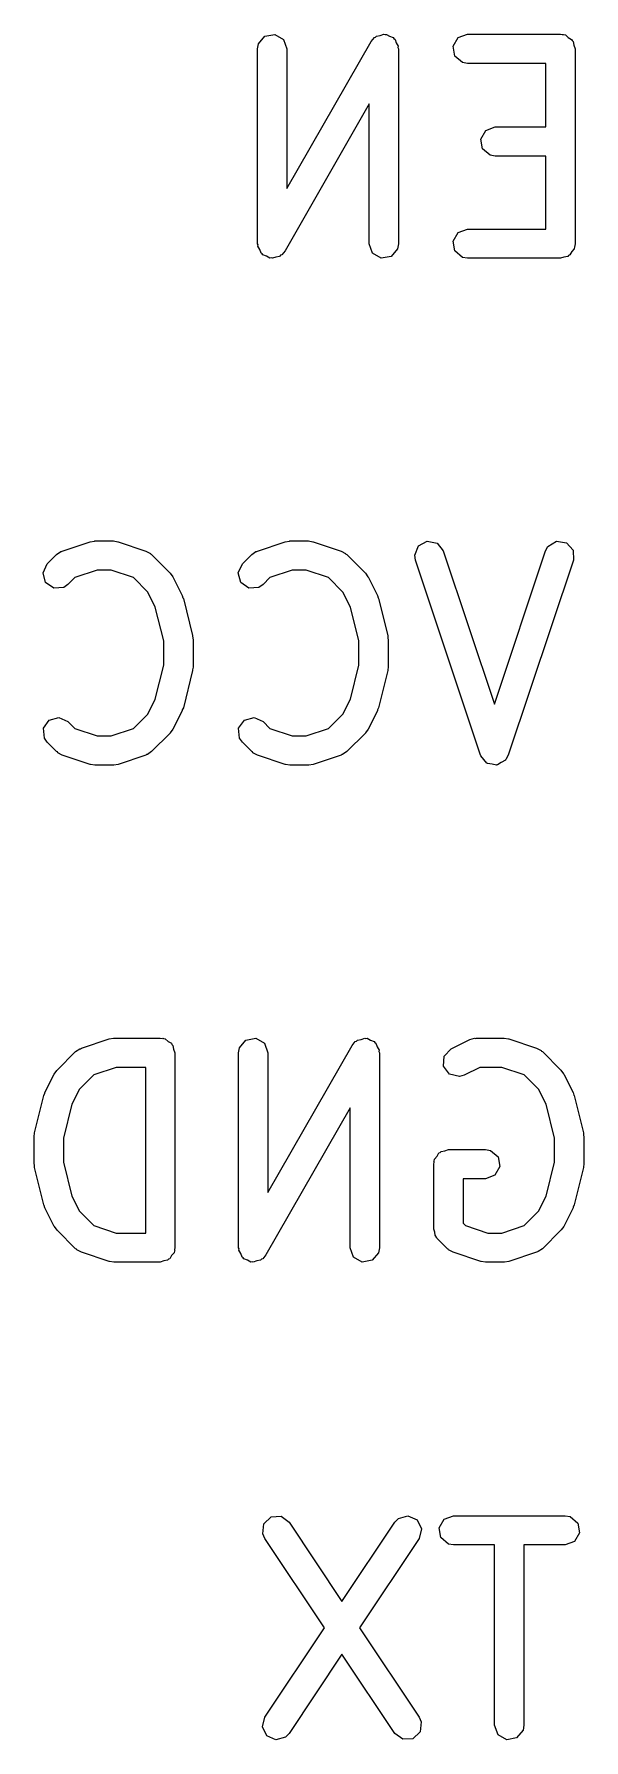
# Model space of a CAD drawing. Extents: x 131 to 165.5, y -106.3 to -66.1.
# Drawn here: x 132.19 to 135.01, y -93.48 to -84.73 of the extents above; entities that cross this region are included whole.
import ezdxf

# ---------------------------------------------------------------- set-up
doc = ezdxf.new("R2010")
doc.units = 0
doc.layers.add('BLACK', color=7, linetype='CONTINUOUS')

msp = doc.modelspace()

# ---------------------------------------------------------------- linework, layer by layer
at = {"layer": 'BLACK', "linetype": 'CONTINUOUS'}
for p, q in [((133.336904, -84.804819), (133.341427, -84.779167)), ((133.341427, -84.779167), (133.374404, -84.739867)), ((133.374404, -84.739867), (133.424928, -84.730958)), ((133.424928, -84.730958), (133.469357, -84.75661)), ((133.469357, -84.75661), (133.486904, -84.804819)), ((133.486904, -85.522402), (133.918214, -84.767608)), ((133.918214, -84.767608), (133.934868, -84.74758)), ((133.934868, -84.74758), (133.941374, -84.745179)), ((133.941374, -84.745179), (133.945832, -84.739867)), ((133.945832, -84.739867), (133.964866, -84.73651)), ((133.964866, -84.73651), (133.982998, -84.72982)), ((133.982998, -84.72982), (133.989524, -84.732162)), ((133.989524, -84.732162), (133.996356, -84.730958)), ((133.996356, -84.730958), (134.013093, -84.740621)), ((134.013093, -84.740621), (134.031285, -84.747151)), ((134.031285, -84.747151), (134.03478, -84.753142)), ((134.03478, -84.753142), (134.040785, -84.75661)), ((134.040785, -84.75661), (134.047394, -84.774768)), ((134.047394, -84.774768), (134.057134, -84.791466)), ((134.338043, -84.791795), (134.363695, -84.747366)), ((134.363695, -84.747366), (134.411904, -84.729819)), ((134.411904, -84.729819), (134.888094, -84.729819)), ((134.888094, -84.729819), (134.897835, -84.731536)), ((134.897835, -84.731536), (134.901118, -84.730958)), ((134.901118, -84.730958), (134.904003, -84.732624)), ((134.904003, -84.732624), (134.913746, -84.734342)), ((134.913746, -84.734342), (134.928673, -84.746867)), ((134.928673, -84.746867), (134.945547, -84.75661)), ((134.945547, -84.75661), (134.947861, -84.762968)), ((134.947861, -84.762968), (134.953046, -84.767319)), ((134.953046, -84.767319), (134.95643, -84.78651)), ((133.336904, -85.804819), (133.336904, -84.804819)), ((133.486904, -84.804819), (133.486904, -85.522402)), ((134.057134, -84.791466), (134.055959, -84.798301)), ((134.055959, -84.798301), (134.058332, -84.804819)), ((134.058332, -84.804819), (134.058332, -85.804819)), ((134.346952, -84.842319), (134.338043, -84.791795)), ((134.386252, -84.875296), (134.346952, -84.842319)), ((134.95643, -84.78651), (134.963094, -84.804819)), ((134.963094, -84.804819), (134.963094, -85.804819)), ((134.411904, -84.879819), (134.386252, -84.875296)), ((134.813094, -84.879819), (134.411904, -84.879819)), ((134.813094, -85.206009), (134.813094, -84.879819)), ((133.908332, -85.087235), (133.477022, -85.842029)), ((133.908332, -85.804819), (133.908332, -85.087235)), ((134.506552, -85.223556), (134.554761, -85.206009)), ((134.554761, -85.206009), (134.813094, -85.206009)), ((134.4809, -85.267985), (134.506552, -85.223556)), ((134.489809, -85.318509), (134.4809, -85.267985)), ((134.529109, -85.351486), (134.489809, -85.318509)), ((134.554761, -85.356009), (134.529109, -85.351486)), ((134.813094, -85.356009), (134.554761, -85.356009)), ((134.813094, -85.729819), (134.813094, -85.356009)), ((134.338043, -85.791795), (134.363695, -85.747366)), ((134.363695, -85.747366), (134.411904, -85.729819)), ((134.411904, -85.729819), (134.813094, -85.729819)), ((133.339275, -85.811335), (133.336904, -85.804819)), ((133.338102, -85.818171), (133.339275, -85.811335)), ((133.347841, -85.834868), (133.338102, -85.818171)), ((133.354451, -85.853028), (133.347841, -85.834868)), ((133.925879, -85.853028), (133.908332, -85.804819)), ((134.053809, -85.830471), (134.020832, -85.869771)), ((134.058332, -85.804819), (134.053809, -85.830471)), ((134.346952, -85.842319), (134.338043, -85.791795)), ((134.958571, -85.830471), (134.946045, -85.845398)), ((134.960288, -85.820728), (134.958571, -85.830471)), ((134.961955, -85.817843), (134.960288, -85.820728)), ((134.963094, -85.804819), (134.961376, -85.81456)), ((134.961376, -85.81456), (134.961955, -85.817843)), ((133.360456, -85.856495), (133.354451, -85.853028)), ((133.363951, -85.862487), (133.360456, -85.856495)), ((133.382142, -85.869016), (133.363951, -85.862487)), ((133.39888, -85.87868), (133.382142, -85.869016)), ((133.405711, -85.877475), (133.39888, -85.87868)), ((133.412238, -85.879818), (133.405711, -85.877475)), ((133.430369, -85.873127), (133.412238, -85.879818)), ((133.449404, -85.869771), (133.430369, -85.873127)), ((133.453861, -85.864458), (133.449404, -85.869771)), ((133.460368, -85.862058), (133.453861, -85.864458)), ((133.477022, -85.842029), (133.460368, -85.862058)), ((133.970308, -85.87868), (133.925879, -85.853028)), ((134.020832, -85.869771), (133.970308, -85.87868)), ((134.386252, -85.875296), (134.346952, -85.842319)), ((134.411904, -85.879819), (134.386252, -85.875296)), ((134.888094, -85.879819), (134.411904, -85.879819)), ((134.906402, -85.873155), (134.888094, -85.879819)), ((134.925594, -85.869771), (134.906402, -85.873155)), ((134.929944, -85.864586), (134.925594, -85.869771)), ((134.936303, -85.862272), (134.929944, -85.864586)), ((134.946045, -85.845398), (134.936303, -85.862272)), ((132.258871, -87.447024), (132.30649, -87.399405)), ((132.30649, -87.399405), (132.327827, -87.384465)), ((132.327827, -87.384465), (132.332293, -87.384074)), ((132.332293, -87.384074), (132.335806, -87.381287)), ((132.335806, -87.381287), (132.478662, -87.333668)), ((132.478662, -87.333668), (132.500842, -87.330378)), ((132.500842, -87.330378), (132.50238, -87.329819)), ((132.50238, -87.329819), (132.597618, -87.329819)), ((132.597618, -87.329819), (132.6197, -87.333712)), ((132.6197, -87.333712), (132.621335, -87.333668)), ((132.621335, -87.333668), (132.764192, -87.381287)), ((132.764192, -87.381287), (132.787097, -87.393689)), ((132.787097, -87.393689), (132.789444, -87.39751)), ((132.789444, -87.39751), (132.793508, -87.399405)), ((132.793508, -87.399405), (132.888746, -87.494643)), ((133.258871, -87.447024), (133.30649, -87.399405)), ((133.30649, -87.399405), (133.327827, -87.384465)), ((133.327827, -87.384465), (133.332293, -87.384074)), ((133.332293, -87.384074), (133.335806, -87.381287)), ((133.335806, -87.381287), (133.478662, -87.333668)), ((133.478662, -87.333668), (133.500842, -87.330378)), ((133.500842, -87.330378), (133.50238, -87.329819)), ((133.50238, -87.329819), (133.597618, -87.329819)), ((133.597618, -87.329819), (133.6197, -87.333712)), ((133.6197, -87.333712), (133.621335, -87.333668)), ((133.621335, -87.333668), (133.764192, -87.381287)), ((133.764192, -87.381287), (133.787097, -87.393689)), ((133.787097, -87.393689), (133.789444, -87.39751)), ((133.789444, -87.39751), (133.793508, -87.399405)), ((133.793508, -87.399405), (133.888746, -87.494643)), ((134.141694, -87.40277), (134.160551, -87.355059)), ((134.145515, -87.428536), (134.141694, -87.40277)), ((134.160551, -87.355059), (134.205665, -87.33063)), ((134.205665, -87.33063), (134.255926, -87.340916)), ((134.255926, -87.340916), (134.287817, -87.381102)), ((134.287817, -87.381102), (134.549999, -88.167648)), ((134.549999, -88.167648), (134.812181, -87.381102)), ((134.812181, -87.381102), (134.824583, -87.358197)), ((134.824583, -87.358197), (134.868296, -87.331342)), ((134.868296, -87.331342), (134.919044, -87.338867)), ((134.919044, -87.338867), (134.953082, -87.377253)), ((134.953082, -87.377253), (134.954483, -87.428536)), ((132.23719, -87.493521), (132.258871, -87.447024)), ((132.250467, -87.543075), (132.23719, -87.493521)), ((132.51455, -87.479819), (132.400037, -87.51799)), ((132.585448, -87.479819), (132.51455, -87.479819)), ((132.699961, -87.51799), (132.585448, -87.479819)), ((132.888746, -87.494643), (132.901608, -87.513011)), ((133.23719, -87.493521), (133.258871, -87.447024)), ((133.250467, -87.543075), (133.23719, -87.493521)), ((133.51455, -87.479819), (133.400037, -87.51799)), ((133.585448, -87.479819), (133.51455, -87.479819)), ((133.699961, -87.51799), (133.585448, -87.479819)), ((133.888746, -87.494643), (133.901608, -87.513011)), ((134.478848, -88.428536), (134.145515, -87.428536)), ((134.954483, -87.428536), (134.62115, -88.428536)), ((132.292493, -87.572502), (132.250467, -87.543075)), ((132.3436, -87.56803), (132.292493, -87.572502)), ((132.364937, -87.55309), (132.3436, -87.56803)), ((132.400037, -87.51799), (132.364937, -87.55309)), ((132.774074, -87.592103), (132.699961, -87.51799)), ((132.901608, -87.513011), (132.902795, -87.514135)), ((132.902795, -87.514135), (132.950414, -87.609373)), ((133.292493, -87.572502), (133.250467, -87.543075)), ((133.3436, -87.56803), (133.292493, -87.572502)), ((133.364937, -87.55309), (133.3436, -87.56803)), ((133.400037, -87.51799), (133.364937, -87.55309)), ((133.774074, -87.592103), (133.699961, -87.51799)), ((133.901608, -87.513011), (133.902795, -87.514135)), ((133.902795, -87.514135), (133.950414, -87.609373)), ((132.812567, -87.66909), (132.774074, -87.592103)), ((132.855951, -87.842624), (132.812567, -87.66909)), ((132.950414, -87.609373), (132.954104, -87.621779)), ((132.954104, -87.621779), (132.956093, -87.624724)), ((132.956093, -87.624724), (133.003712, -87.8152)), ((133.812567, -87.66909), (133.774074, -87.592103)), ((133.855951, -87.842624), (133.812567, -87.66909)), ((133.950414, -87.609373), (133.954104, -87.621779)), ((133.954104, -87.621779), (133.956093, -87.624724)), ((133.956093, -87.624724), (134.003712, -87.8152)), ((132.855951, -87.967013), (132.855951, -87.842624)), ((133.003712, -87.8152), (133.004765, -87.830132)), ((133.004765, -87.830132), (133.005951, -87.83339)), ((133.005951, -87.83339), (133.005951, -87.976247)), ((133.855951, -87.967013), (133.855951, -87.842624)), ((134.003712, -87.8152), (134.004765, -87.830132)), ((134.004765, -87.830132), (134.005951, -87.83339)), ((134.005951, -87.83339), (134.005951, -87.976247)), ((132.812567, -88.140547), (132.855951, -87.967013)), ((133.003712, -87.994437), (132.956093, -88.184913)), ((133.005951, -87.976247), (133.003351, -87.990988)), ((133.003351, -87.990988), (133.003712, -87.994437)), ((133.812567, -88.140547), (133.855951, -87.967013)), ((134.003712, -87.994437), (133.956093, -88.184913)), ((134.005951, -87.976247), (134.003351, -87.990988)), ((134.003351, -87.990988), (134.003712, -87.994437)), ((132.774073, -88.217534), (132.812567, -88.140547)), ((132.95082, -88.196735), (132.950414, -88.200264)), ((132.956093, -88.184913), (132.95082, -88.196735)), ((133.774073, -88.217534), (133.812567, -88.140547)), ((133.95082, -88.196735), (133.950414, -88.200264)), ((133.956093, -88.184913), (133.95082, -88.196735)), ((132.23946, -88.290168), (132.268886, -88.248143)), ((132.268886, -88.248143), (132.318441, -88.234866)), ((132.318441, -88.234866), (132.364938, -88.256548)), ((132.364938, -88.256548), (132.400037, -88.291648)), ((132.699961, -88.291647), (132.774073, -88.217534)), ((132.950414, -88.200264), (132.902795, -88.295502)), ((133.23946, -88.290168), (133.268886, -88.248143)), ((133.268886, -88.248143), (133.318441, -88.234866)), ((133.318441, -88.234866), (133.364938, -88.256548)), ((133.364938, -88.256548), (133.400037, -88.291648)), ((133.699961, -88.291647), (133.774073, -88.217534)), ((133.950414, -88.200264), (133.902795, -88.295502)), ((132.24393, -88.341275), (132.23946, -88.290168)), ((132.25887, -88.362612), (132.24393, -88.341275)), ((132.306489, -88.410232), (132.25887, -88.362612)), ((132.400037, -88.291648), (132.51455, -88.329819)), ((132.51455, -88.329819), (132.585448, -88.329819)), ((132.585448, -88.329819), (132.699961, -88.291647)), ((132.888747, -88.314993), (132.793508, -88.410233)), ((132.889438, -88.31351), (132.888747, -88.314993)), ((132.902795, -88.295502), (132.889438, -88.31351)), ((133.24393, -88.341275), (133.23946, -88.290168)), ((133.25887, -88.362612), (133.24393, -88.341275)), ((133.306489, -88.410232), (133.25887, -88.362612)), ((133.400037, -88.291648), (133.51455, -88.329819)), ((133.51455, -88.329819), (133.585448, -88.329819)), ((133.585448, -88.329819), (133.699961, -88.291647)), ((133.888747, -88.314993), (133.793508, -88.410233)), ((133.889438, -88.31351), (133.888747, -88.314993)), ((133.902795, -88.295502), (133.889438, -88.31351)), ((132.310553, -88.412127), (132.306489, -88.410232)), ((132.312901, -88.415948), (132.310553, -88.412127)), ((132.335806, -88.428351), (132.312901, -88.415948)), ((132.478662, -88.47597), (132.335806, -88.428351)), ((132.764192, -88.428351), (132.621335, -88.47597)), ((132.767704, -88.425563), (132.764192, -88.428351)), ((132.772171, -88.425173), (132.767704, -88.425563)), ((132.793508, -88.410233), (132.772171, -88.425173)), ((133.310553, -88.412127), (133.306489, -88.410232)), ((133.312901, -88.415948), (133.310553, -88.412127)), ((133.335806, -88.428351), (133.312901, -88.415948)), ((133.478662, -88.47597), (133.335806, -88.428351)), ((133.764192, -88.428351), (133.621335, -88.47597)), ((133.767704, -88.425563), (133.764192, -88.428351)), ((133.772171, -88.425173), (133.767704, -88.425563)), ((133.793508, -88.410233), (133.772171, -88.425173)), ((134.48019, -88.430227), (134.478848, -88.428536)), ((134.480249, -88.432386), (134.48019, -88.430227)), ((134.495998, -88.450147), (134.480249, -88.432386)), ((134.510739, -88.468722), (134.495998, -88.450147)), ((134.606114, -88.454579), (134.585248, -88.465877)), ((134.606907, -88.452571), (134.606114, -88.454579)), ((134.608747, -88.451441), (134.606907, -88.452571)), ((134.62115, -88.428536), (134.608747, -88.451441)), ((132.480297, -88.475925), (132.478662, -88.47597)), ((132.50238, -88.479819), (132.480297, -88.475925)), ((132.597618, -88.479819), (132.50238, -88.479819)), ((132.599156, -88.479258), (132.597618, -88.479819)), ((132.621335, -88.47597), (132.599156, -88.479258)), ((133.480297, -88.475925), (133.478662, -88.47597)), ((133.50238, -88.479819), (133.480297, -88.475925)), ((133.597618, -88.479819), (133.50238, -88.479819)), ((133.599156, -88.479258), (133.597618, -88.479819)), ((133.621335, -88.47597), (133.599156, -88.479258)), ((134.512852, -88.469154), (134.510739, -88.468722)), ((134.514286, -88.470771), (134.512852, -88.469154)), ((134.537756, -88.474251), (134.514286, -88.470771)), ((134.561, -88.479008), (134.537756, -88.474251)), ((134.562899, -88.477979), (134.561, -88.479008)), ((134.565035, -88.478296), (134.562899, -88.477979)), ((134.585248, -88.465877), (134.565035, -88.478296)), ((132.404109, -89.949405), (132.425446, -89.934464)), ((132.425446, -89.934464), (132.429914, -89.934073)), ((132.429914, -89.934073), (132.433425, -89.931287)), ((132.433425, -89.931287), (132.576281, -89.883668)), ((132.576281, -89.883668), (132.598461, -89.880378)), ((132.598461, -89.880378), (132.599999, -89.879819)), ((132.599999, -89.879819), (132.838094, -89.879819)), ((132.838094, -89.879819), (132.847835, -89.881536)), ((132.847835, -89.881536), (132.851118, -89.880958)), ((132.851118, -89.880958), (132.854003, -89.882624)), ((132.854003, -89.882624), (132.863746, -89.884342)), ((132.863746, -89.884342), (132.878673, -89.896867)), ((132.878673, -89.896867), (132.895547, -89.90661)), ((132.895547, -89.90661), (132.897861, -89.912968)), ((132.897861, -89.912968), (132.903046, -89.917319)), ((132.903046, -89.917319), (132.90643, -89.93651)), ((132.90643, -89.93651), (132.913094, -89.954819)), ((133.239285, -89.954819), (133.243808, -89.929167)), ((133.243808, -89.929167), (133.276785, -89.889867)), ((133.276785, -89.889867), (133.327309, -89.880958)), ((133.327309, -89.880958), (133.371738, -89.90661)), ((133.371738, -89.90661), (133.389285, -89.954819)), ((133.389285, -90.672402), (133.820595, -89.917608)), ((133.820595, -89.917608), (133.837249, -89.89758)), ((133.837249, -89.89758), (133.843755, -89.895179)), ((133.843755, -89.895179), (133.848213, -89.889867)), ((133.848213, -89.889867), (133.867247, -89.88651)), ((133.867247, -89.88651), (133.885379, -89.87982)), ((133.885379, -89.87982), (133.891905, -89.882162)), ((133.891905, -89.882162), (133.898737, -89.880958)), ((133.898737, -89.880958), (133.915474, -89.890621)), ((133.915474, -89.890621), (133.933666, -89.897151)), ((133.933666, -89.897151), (133.937161, -89.903142)), ((133.937161, -89.903142), (133.943166, -89.90661)), ((133.943166, -89.90661), (133.949775, -89.924768)), ((133.949775, -89.924768), (133.959515, -89.941466)), ((133.959515, -89.941466), (133.95834, -89.948301)), ((133.95834, -89.948301), (133.960713, -89.954819)), ((134.293091, -89.97261), (134.328363, -89.935356)), ((134.328363, -89.935356), (134.423601, -89.887737)), ((134.423601, -89.887737), (134.448567, -89.880311)), ((134.448567, -89.880311), (134.452928, -89.881352)), ((134.452928, -89.881352), (134.457142, -89.879819)), ((134.457142, -89.879819), (134.599999, -89.879819)), ((134.599999, -89.879819), (134.622081, -89.883712)), ((134.622081, -89.883712), (134.623716, -89.883668)), ((134.623716, -89.883668), (134.766573, -89.931287)), ((134.766573, -89.931287), (134.789478, -89.943689)), ((134.789478, -89.943689), (134.791825, -89.94751)), ((134.791825, -89.94751), (134.795889, -89.949405)), ((132.308871, -90.044643), (132.404109, -89.949405)), ((132.612169, -90.029819), (132.497656, -90.06799)), ((132.763094, -90.029819), (132.612169, -90.029819)), ((132.763094, -90.879819), (132.763094, -90.029819)), ((132.913094, -89.954819), (132.913094, -90.954819)), ((133.239285, -90.954819), (133.239285, -89.954819)), ((133.389285, -89.954819), (133.389285, -90.672402)), ((133.960713, -89.954819), (133.960713, -90.954819)), ((134.290016, -90.023821), (134.293091, -89.97261)), ((134.32058, -90.065026), (134.290016, -90.023821)), ((134.474847, -90.029819), (134.395445, -90.06952)), ((134.587829, -90.029819), (134.474847, -90.029819)), ((134.702342, -90.06799), (134.587829, -90.029819)), ((134.795889, -89.949405), (134.891127, -90.044643)), ((132.247203, -90.159373), (132.294822, -90.064135)), ((132.294822, -90.064135), (132.30818, -90.046124)), ((132.30818, -90.046124), (132.308871, -90.044643)), ((132.497656, -90.06799), (132.423543, -90.142103)), ((134.370478, -90.076946), (134.32058, -90.065026)), ((134.395445, -90.06952), (134.370478, -90.076946)), ((134.776455, -90.142103), (134.702342, -90.06799)), ((134.891127, -90.044643), (134.903989, -90.063011)), ((134.903989, -90.063011), (134.905176, -90.064135)), ((134.905176, -90.064135), (134.952795, -90.159373)), ((132.193905, -90.3652), (132.241524, -90.174724)), ((132.241524, -90.174724), (132.246796, -90.162901)), ((132.246796, -90.162901), (132.247203, -90.159373)), ((132.423543, -90.142103), (132.385049, -90.21909)), ((134.814948, -90.21909), (134.776455, -90.142103)), ((134.952795, -90.159373), (134.956485, -90.171779)), ((134.956485, -90.171779), (134.958474, -90.174724)), ((134.958474, -90.174724), (135.006093, -90.3652)), ((132.385049, -90.21909), (132.341666, -90.392624)), ((133.810713, -90.237235), (133.379403, -90.992029)), ((133.810713, -90.954819), (133.810713, -90.237235)), ((134.858332, -90.392624), (134.814948, -90.21909)), ((132.191666, -90.38339), (132.194265, -90.368648)), ((132.191666, -90.526247), (132.191666, -90.38339)), ((132.194265, -90.368648), (132.193905, -90.3652)), ((135.006093, -90.3652), (135.007146, -90.380132)), ((135.007146, -90.380132), (135.008332, -90.38339)), ((135.008332, -90.38339), (135.008332, -90.526247)), ((132.341666, -90.392624), (132.341666, -90.517013)), ((134.256333, -90.485667), (134.266076, -90.468794)), ((134.266076, -90.468794), (134.272434, -90.466479)), ((134.272434, -90.466479), (134.276785, -90.461295)), ((134.276785, -90.461295), (134.295976, -90.45791)), ((134.295976, -90.45791), (134.314285, -90.451247)), ((134.314285, -90.451247), (134.504761, -90.451247)), ((134.504761, -90.451247), (134.530413, -90.45577)), ((134.530413, -90.45577), (134.569713, -90.488747)), ((134.858332, -90.517013), (134.858332, -90.392624)), ((132.192851, -90.529504), (132.191666, -90.526247)), ((132.193905, -90.544437), (132.192851, -90.529504)), ((132.241524, -90.734913), (132.193905, -90.544437)), ((132.341666, -90.517013), (132.385049, -90.690547)), ((134.239285, -90.526247), (134.241002, -90.516505)), ((134.239285, -90.85958), (134.239285, -90.526247)), ((134.240424, -90.513223), (134.24209, -90.510337)), ((134.241002, -90.516505), (134.240424, -90.513223)), ((134.24209, -90.510337), (134.243808, -90.500595)), ((134.243808, -90.500595), (134.256333, -90.485667)), ((134.578622, -90.539271), (134.55297, -90.5837)), ((134.569713, -90.488747), (134.578622, -90.539271)), ((134.814948, -90.690547), (134.858332, -90.517013)), ((135.006093, -90.544437), (134.958474, -90.734913)), ((135.008332, -90.526247), (135.005732, -90.540988)), ((135.005732, -90.540988), (135.006093, -90.544437)), ((134.504761, -90.601247), (134.389285, -90.601247)), ((134.389285, -90.601247), (134.389285, -90.828514)), ((134.55297, -90.5837), (134.504761, -90.601247)), ((132.243512, -90.737857), (132.241524, -90.734913)), ((132.385049, -90.690547), (132.423543, -90.767534)), ((134.776454, -90.767534), (134.814948, -90.690547)), ((134.958474, -90.734913), (134.953201, -90.746735)), ((132.247203, -90.750264), (132.243512, -90.737857)), ((132.294822, -90.845502), (132.247203, -90.750264)), ((132.423543, -90.767534), (132.497656, -90.841648)), ((134.702342, -90.841647), (134.776454, -90.767534)), ((134.952795, -90.750264), (134.905176, -90.845502)), ((134.953201, -90.746735), (134.952795, -90.750264)), ((132.296008, -90.846625), (132.294822, -90.845502)), ((132.308871, -90.864994), (132.296008, -90.846625)), ((132.404109, -90.960233), (132.308871, -90.864994)), ((132.497656, -90.841648), (132.612169, -90.879819)), ((132.612169, -90.879819), (132.763094, -90.879819)), ((134.244884, -90.874963), (134.239285, -90.85958)), ((134.246311, -90.891275), (134.244884, -90.874963)), ((134.255703, -90.904689), (134.246311, -90.891275)), ((134.256832, -90.907789), (134.255703, -90.904689)), ((134.258581, -90.908798), (134.256832, -90.907789)), ((134.261251, -90.912612), (134.258581, -90.908798)), ((134.389285, -90.828514), (134.402418, -90.841648)), ((134.402418, -90.841648), (134.516931, -90.879819)), ((134.516931, -90.879819), (134.587829, -90.879819)), ((134.587829, -90.879819), (134.702342, -90.841647)), ((134.891128, -90.864993), (134.795889, -90.960233)), ((134.891819, -90.86351), (134.891128, -90.864993)), ((134.905176, -90.845502), (134.891819, -90.86351)), ((132.408173, -90.962128), (132.404109, -90.960233)), ((132.41052, -90.965948), (132.408173, -90.962128)), ((132.433425, -90.978351), (132.41052, -90.965948)), ((132.576281, -91.02597), (132.433425, -90.978351)), ((132.896045, -90.995398), (132.886303, -91.012272)), ((132.908571, -90.980471), (132.896045, -90.995398)), ((132.910288, -90.970728), (132.908571, -90.980471)), ((132.911955, -90.967843), (132.910288, -90.970728)), ((132.913094, -90.954819), (132.911376, -90.96456)), ((132.911376, -90.96456), (132.911955, -90.967843)), ((133.241656, -90.961335), (133.239285, -90.954819)), ((133.240483, -90.968171), (133.241656, -90.961335)), ((133.250222, -90.984868), (133.240483, -90.968171)), ((133.256832, -91.003028), (133.250222, -90.984868)), ((133.379403, -90.992029), (133.362749, -91.012058)), ((133.82826, -91.003028), (133.810713, -90.954819)), ((133.95619, -90.980471), (133.923213, -91.019771)), ((133.960713, -90.954819), (133.95619, -90.980471)), ((134.30887, -90.960232), (134.261251, -90.912612)), ((134.312934, -90.962127), (134.30887, -90.960232)), ((134.315282, -90.965948), (134.312934, -90.962127)), ((134.338187, -90.978351), (134.315282, -90.965948)), ((134.481043, -91.02597), (134.338187, -90.978351)), ((134.766573, -90.978351), (134.623716, -91.02597)), ((134.770085, -90.975563), (134.766573, -90.978351)), ((134.774552, -90.975173), (134.770085, -90.975563)), ((134.795889, -90.960233), (134.774552, -90.975173)), ((132.577916, -91.025925), (132.576281, -91.02597)), ((132.599999, -91.029819), (132.577916, -91.025925)), ((132.838094, -91.029819), (132.599999, -91.029819)), ((132.856402, -91.023155), (132.838094, -91.029819)), ((132.875594, -91.019771), (132.856402, -91.023155)), ((132.879944, -91.014586), (132.875594, -91.019771)), ((132.886303, -91.012272), (132.879944, -91.014586)), ((133.262837, -91.006495), (133.256832, -91.003028)), ((133.266332, -91.012487), (133.262837, -91.006495)), ((133.284523, -91.019016), (133.266332, -91.012487)), ((133.301261, -91.02868), (133.284523, -91.019016)), ((133.308092, -91.027475), (133.301261, -91.02868)), ((133.314619, -91.029818), (133.308092, -91.027475)), ((133.33275, -91.023127), (133.314619, -91.029818)), ((133.351785, -91.019771), (133.33275, -91.023127)), ((133.356242, -91.014458), (133.351785, -91.019771)), ((133.362749, -91.012058), (133.356242, -91.014458)), ((133.872689, -91.02868), (133.82826, -91.003028)), ((133.923213, -91.019771), (133.872689, -91.02868)), ((134.482678, -91.025925), (134.481043, -91.02597)), ((134.504761, -91.029819), (134.482678, -91.025925)), ((134.599999, -91.029819), (134.504761, -91.029819)), ((134.601537, -91.029258), (134.599999, -91.029819)), ((134.623716, -91.02597), (134.601537, -91.029258)), ((133.362844, -92.422569), (133.368483, -92.371577)), ((133.368483, -92.371577), (133.40558, -92.336139)), ((133.40558, -92.336139), (133.456776, -92.332838)), ((133.456776, -92.332838), (133.498118, -92.363217)), ((133.498118, -92.363217), (133.769047, -92.76961)), ((133.769047, -92.76961), (134.039976, -92.363217)), ((134.039976, -92.363217), (134.057969, -92.344382)), ((134.057969, -92.344382), (134.107207, -92.329974)), ((134.107207, -92.329974), (134.154187, -92.350587)), ((134.154187, -92.350587), (134.176925, -92.396576)), ((134.176925, -92.396576), (134.164784, -92.446422)), ((134.266615, -92.391795), (134.292267, -92.347366)), ((134.275524, -92.442319), (134.266615, -92.391795)), ((134.292267, -92.347366), (134.340476, -92.329819)), ((134.340476, -92.329819), (134.911904, -92.329819)), ((134.911904, -92.329819), (134.937556, -92.334342)), ((134.937556, -92.334342), (134.976856, -92.367319)), ((134.976856, -92.367319), (134.985765, -92.417843)), ((133.37331, -92.446421), (133.362844, -92.422569)), ((133.678908, -92.904819), (133.37331, -92.446421)), ((134.164784, -92.446422), (133.859186, -92.904819)), ((134.314824, -92.475296), (134.275524, -92.442319)), ((134.340476, -92.479819), (134.314824, -92.475296)), ((134.55119, -92.479819), (134.340476, -92.479819)), ((134.55119, -93.404819), (134.55119, -92.479819)), ((134.911904, -92.479819), (134.70119, -92.479819)), ((134.70119, -92.479819), (134.70119, -93.404819)), ((134.960113, -92.462272), (134.911904, -92.479819)), ((134.985765, -92.417843), (134.960113, -92.462272)), ((133.37331, -93.363217), (133.678908, -92.904819)), ((133.859186, -92.904819), (134.164784, -93.363216)), ((133.769047, -93.040027), (133.498118, -93.446421)), ((134.039976, -93.446421), (133.769047, -93.040027)), ((133.361169, -93.413062), (133.37331, -93.363217)), ((133.383907, -93.459051), (133.361169, -93.413062)), ((133.498118, -93.446421), (133.480125, -93.465256)), ((134.081318, -93.4768), (134.039976, -93.446421)), ((134.169611, -93.438061), (134.132514, -93.473499)), ((134.164784, -93.363216), (134.17525, -93.387069)), ((134.17525, -93.387069), (134.169611, -93.438061)), ((134.568737, -93.453028), (134.55119, -93.404819)), ((134.696667, -93.430471), (134.66369, -93.469771)), ((134.70119, -93.404819), (134.696667, -93.430471)), ((133.430887, -93.479664), (133.383907, -93.459051)), ((133.480125, -93.465256), (133.430887, -93.479664)), ((134.132514, -93.473499), (134.081318, -93.4768)), ((134.613166, -93.47868), (134.568737, -93.453028)), ((134.66369, -93.469771), (134.613166, -93.47868))]:
    msp.add_line(p, q, dxfattribs=at)

doc.saveas('drawing.dxf')
